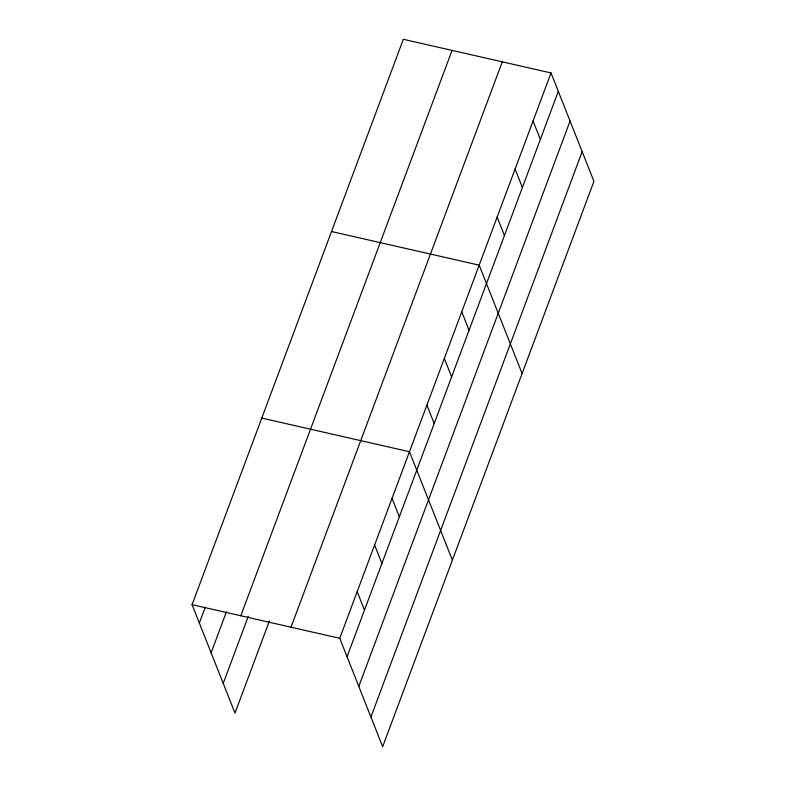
<?xml version="1.0" encoding="UTF-8"?>
<svg xmlns="http://www.w3.org/2000/svg" width="786" height="786" viewBox="0 0 786 786"><rect width="100%" height="100%" fill="white"/><g stroke="black" fill="none" stroke-linecap="round" stroke-linejoin="round"><path stroke-width="1.18" d="M269.421 620.911L234.985 713.059L192.069 604.66L403.336 39.3L551.015 72.941L593.931 181.34L382.664 746.7L339.749 638.301L551.015 72.941M199.359 623.092L205.313 607.165M211.12 652.783L226.417 611.822M240.801 615.762L452.068 50.402M223.224 683.368L248.307 616.244M291.017 627.199L502.283 61.839M347.048 656.732L558.315 91.373M358.799 686.424L570.066 121.064M370.913 717.009L582.18 151.649M331.505 231.526L479.185 265.167L522.101 373.566M261.787 418.093L409.467 451.734L452.382 560.133M192.069 604.66L339.749 638.301M533.055 121.005L540.355 139.427M515.105 169.059L522.395 187.49M497.145 217.113L504.445 235.545M461.755 311.806L469.055 330.238M444.326 358.455L451.626 376.877M426.896 405.095L434.196 423.526M392.037 498.373L399.337 516.805M374.608 545.022L381.908 563.454M357.178 591.662L364.478 610.093"/></g></svg>
